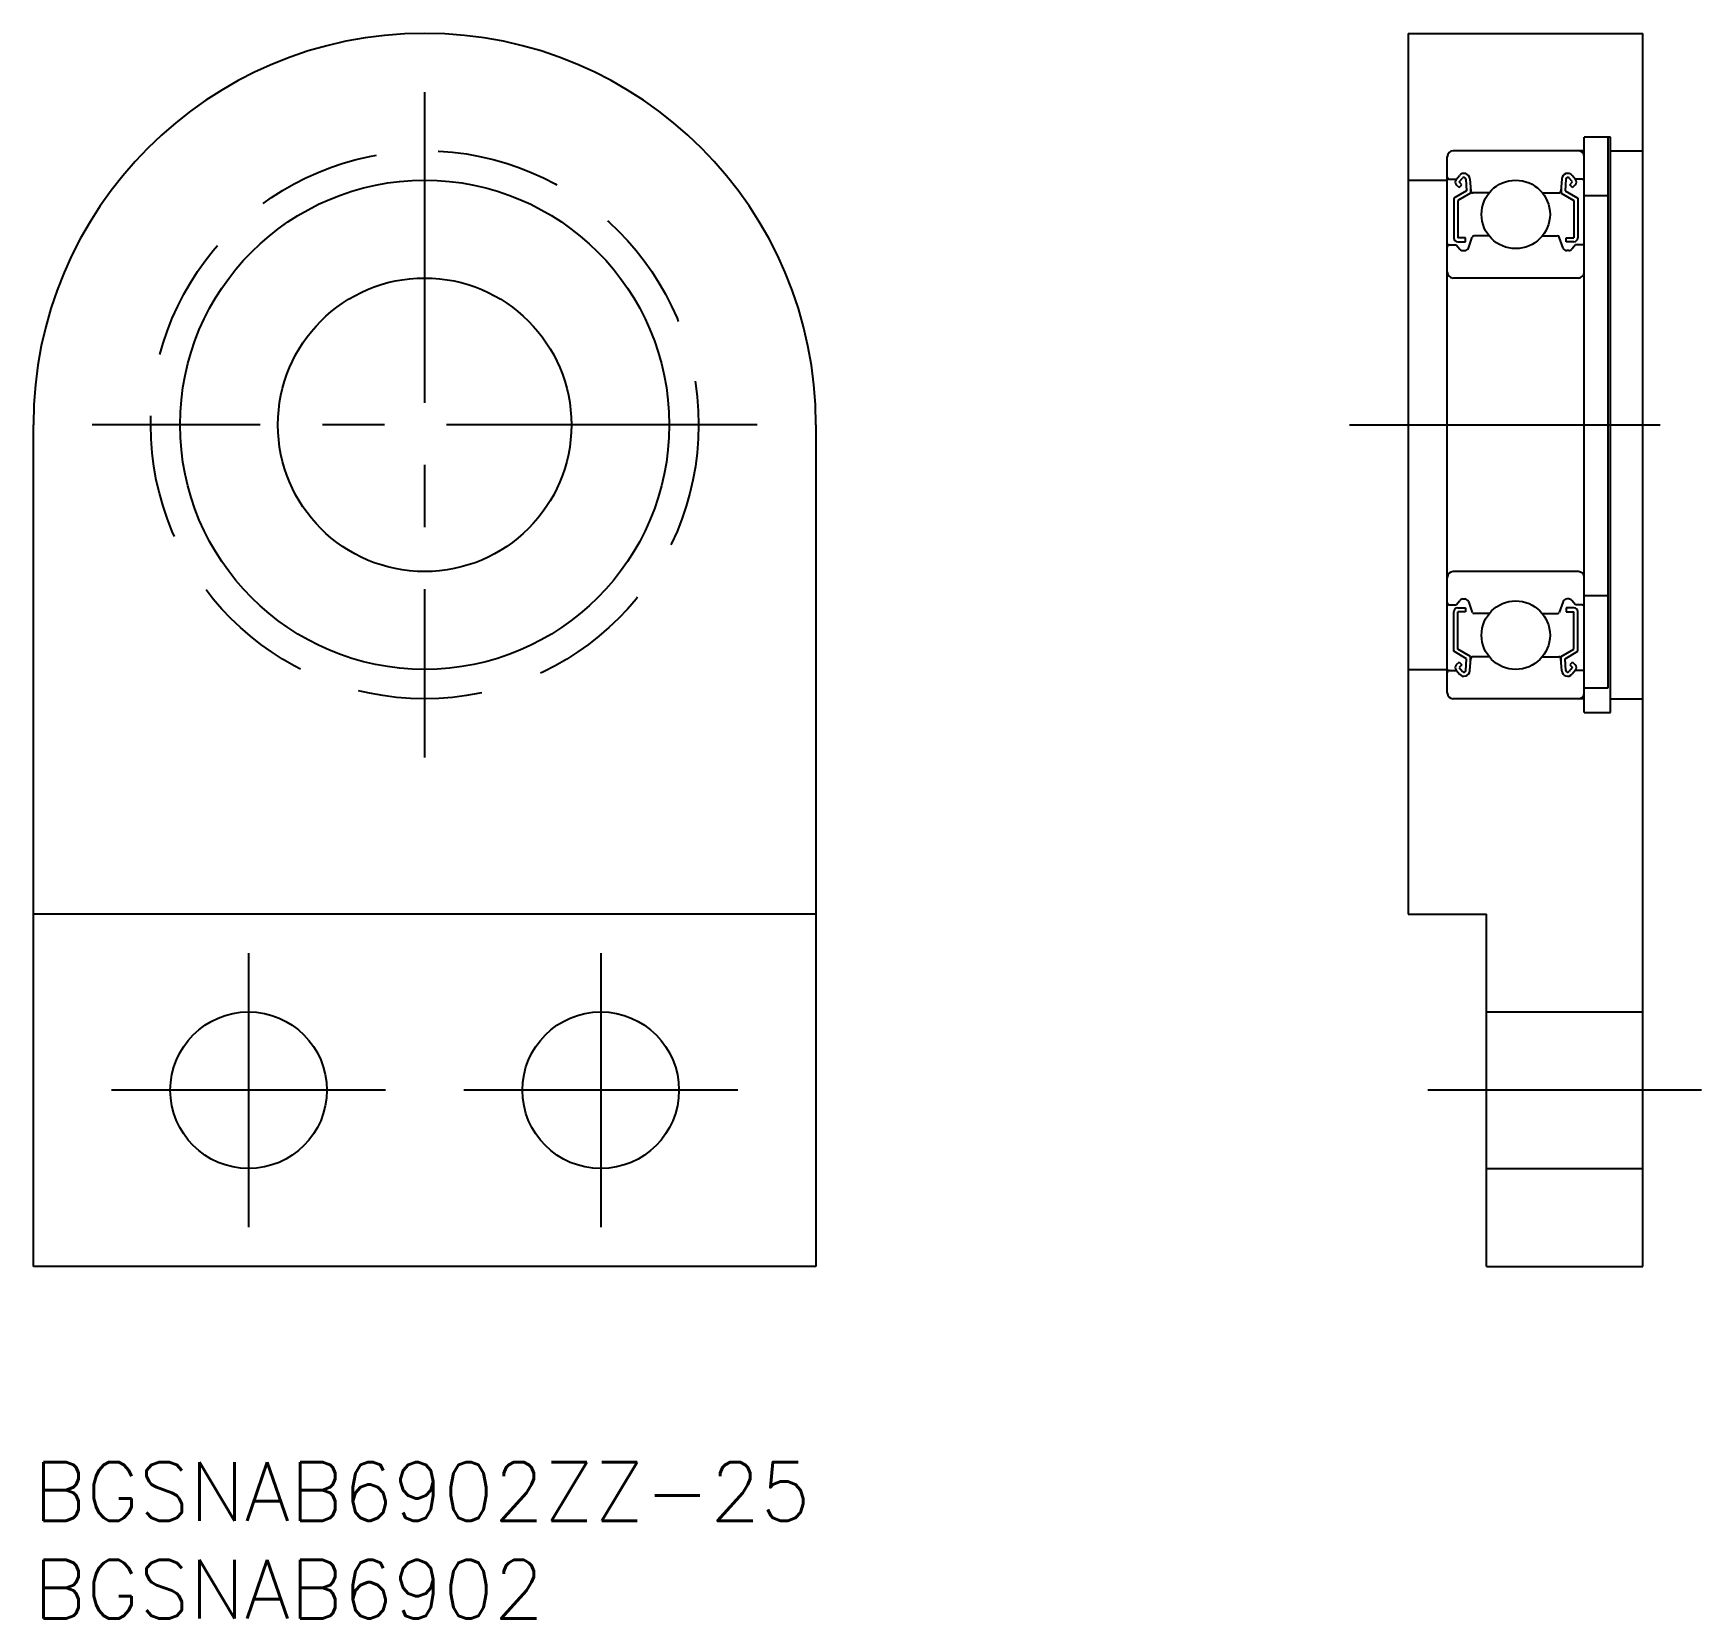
# Model space of a CAD drawing. Extents: x 0 to 85.3, y -8 to 73.
import ezdxf

# ---------------------------------------------------------------- set-up
doc = ezdxf.new("R2010")
doc.units = 0
doc.header["$LTSCALE"] = 0.5
doc.linetypes.add('CENTER', pattern=[50.8, 31.75, -6.35, 6.35, -6.35])
doc.linetypes.add('DASHED', pattern=[19.05, 12.7, -6.35])
for name, color, linetype in [('MSM_CENTER', 1, 'CENTER'), ('MSM_CONTINUOUS', 7, 'CONTINUOUS'), ('MSM_DASHED', 4, 'DASHED'), ('MSM_PART_NUMBER', 7, 'CONTINUOUS')]:
    doc.layers.add(name, color=color, linetype=linetype)
doc.styles.get("Standard").update_dxf_attribs({"font": 'txt.shx', "height": 3, "bigfont": 'bigfont.shx'})

# ---------------------------------------------------------------- blocks, each defined once
blk = doc.blocks.new('*U4')
at = {"layer": 'MSM_PART_NUMBER'}
blk.add_text('BGSNAB6902ZZ-25', height=3, dxfattribs=at).set_placement((0, -3))
blk = doc.blocks.new('*U5')
at = {"layer": 'MSM_PART_NUMBER'}
blk.add_text('BGSNAB6902', height=3, dxfattribs=at).set_placement((0, -8))

msp = doc.modelspace()

# ---------------------------------------------------------------- linework, layer by layer
at = {"layer": 'MSM_CENTER'}
for p, q in [((20, 70), (20, 36)), ((37, 53), (3, 53)), ((67.27, 53), (85.27, 53)), ((11, 26), (11, 12)), ((29, 26), (29, 12)), ((18, 19), (4, 19)), ((36, 19), (22, 19)), ((85.27, 19), (71.27, 19))]:
    msp.add_line(p, q, dxfattribs=at)
at = {"layer": 'MSM_CONTINUOUS'}
for p, q in [((70.27, 73), (70.27, 28)), ((70.27, 73), (82.27, 73)), ((82.27, 10), (82.27, 73)), ((79.27, 38.3), (79.27, 67.7)), ((80.62, 67.7, -0.7), (79.27, 67.7, -0.7)), ((80.47, 67.7), (80.47, 39.535)), ((80.62, 38.3, -0.1), (80.62, 67.7, -0.1)), ((72.27, 39.3), (72.27, 66.7)), ((79.27, 67), (72.57, 67)), ((80.62, 67, -0.7), (82.27, 67, -0.7)), ((72.719, 65.536), (72.889, 65.741)), ((78.822, 65.536), (78.651, 65.741)), ((70.27, 65.5), (72.27, 65.5)), ((72.37, 65.55), (72.73, 65.55)), ((73.251, 64.951), (72.601, 64.575)), ((72.872, 65.125), (72.731, 65.267)), ((73.451, 64.835), (72.801, 64.46)), ((72.872, 65.408), (73.042, 65.61)), ((73.013, 65.267), (72.872, 65.408)), ((72.872, 65.125), (73.013, 65.267)), ((73.219, 65.551), (73.251, 64.951)), ((73.419, 65.574), (73.473, 64.941)), ((73.451, 65.196), (73.451, 64.835)), ((74.409, 64.85), (73.573, 64.85)), ((77.131, 64.85), (77.968, 64.85)), ((78.122, 65.574), (78.067, 64.941)), ((78.089, 65.196), (78.089, 64.835)), ((78.089, 64.835), (78.739, 64.46)), ((78.322, 65.551), (78.289, 64.951)), ((78.289, 64.951), (78.939, 64.575)), ((78.668, 65.408), (78.498, 65.61)), ((78.527, 65.267), (78.668, 65.408)), ((78.668, 65.125), (78.527, 65.267)), ((78.668, 65.125), (78.81, 65.267)), ((79.17, 65.55), (78.81, 65.55)), ((72.601, 64.575), (72.601, 62.55)), ((72.801, 64.46), (72.801, 62.55)), ((78.739, 64.46), (78.739, 62.55)), ((78.939, 64.575), (78.939, 62.55)), ((80.47, 64.7, -0.7), (79.27, 64.7, -0.7)), ((73.201, 62.55), (72.801, 62.55)), ((72.801, 62.35), (73.201, 62.35)), ((73.201, 62.35), (73.201, 62.55)), ((73.349, 62.032), (73.55, 62.584)), ((74.409, 62.65), (73.644, 62.65)), ((77.131, 62.65), (77.896, 62.65)), ((78.191, 62.032), (77.99, 62.584)), ((78.339, 62.35), (78.339, 62.55)), ((78.339, 62.55), (78.739, 62.55)), ((78.739, 62.35), (78.339, 62.35)), ((72.37, 62.2), (72.72, 62.2)), ((72.72, 62.2), (72.912, 61.971)), ((73.065, 61.9), (73.161, 61.9)), ((78.475, 61.9), (78.379, 61.9)), ((78.82, 62.2), (78.629, 61.971)), ((79.17, 62.2), (78.82, 62.2)), ((78.97, 60.5), (72.57, 60.5)), ((0, 10), (0, 53)), ((40, 53), (40, 10)), ((78.97, 45.5), (72.57, 45.5)), ((72.37, 43.8), (72.72, 43.8)), ((72.72, 43.8), (72.912, 44.029)), ((72.801, 43.65), (73.201, 43.65)), ((73.065, 44.1), (73.161, 44.1)), ((73.201, 43.65), (73.201, 43.45)), ((73.349, 43.968), (73.55, 43.416)), ((78.191, 43.968), (77.99, 43.416)), ((78.339, 43.65), (78.339, 43.45)), ((78.739, 43.65), (78.339, 43.65)), ((78.475, 44.1), (78.379, 44.1)), ((78.82, 43.8), (78.629, 44.029)), ((79.17, 43.8), (78.82, 43.8)), ((80.47, 44.262, -0.7), (79.27, 44.262, -0.7)), ((72.601, 41.425), (72.601, 43.45)), ((72.801, 41.54), (72.801, 43.45)), ((73.201, 43.45), (72.801, 43.45)), ((74.409, 43.35), (73.644, 43.35)), ((77.131, 43.35), (77.896, 43.35)), ((78.339, 43.45), (78.739, 43.45)), ((78.739, 41.54), (78.739, 43.45)), ((78.939, 41.425), (78.939, 43.45)), ((73.251, 41.049), (72.601, 41.425)), ((73.451, 41.165), (72.801, 41.54)), ((73.219, 40.449), (73.251, 41.049)), ((73.419, 40.426), (73.473, 41.059)), ((73.451, 40.804), (73.451, 41.165)), ((74.409, 41.15), (73.573, 41.15)), ((74.2, 41.15), (74.2, 41.15)), ((77.131, 41.15), (77.968, 41.15)), ((78.122, 40.426), (78.067, 41.059)), ((78.089, 41.165), (78.739, 41.54)), ((78.089, 40.804), (78.089, 41.165)), ((78.289, 41.049), (78.939, 41.425)), ((78.322, 40.449), (78.289, 41.049)), ((70.27, 40.5), (72.27, 40.5)), ((72.37, 40.45), (72.73, 40.45)), ((72.719, 40.464), (72.889, 40.259)), ((72.872, 40.875), (72.731, 40.733)), ((72.872, 40.875), (73.013, 40.733)), ((73.013, 40.733), (72.872, 40.592)), ((72.872, 40.592), (73.042, 40.39)), ((78.668, 40.592), (78.498, 40.39)), ((78.668, 40.875), (78.527, 40.733)), ((78.527, 40.733), (78.668, 40.592)), ((78.822, 40.464), (78.651, 40.259)), ((78.668, 40.875), (78.81, 40.733)), ((79.17, 40.45), (78.81, 40.45)), ((80.47, 39.535, -0.7), (79.27, 39.535, -0.7)), ((79.27, 39), (72.57, 39)), ((80.62, 39, -0.7), (82.27, 39, -0.7)), ((79.27, 38.3, -0.7), (80.62, 38.3, -0.7)), ((40, 28), (0, 28)), ((70.27, 28), (74.27, 28)), ((74.27, 10), (74.27, 28)), ((74.27, 23), (82.27, 23)), ((74.27, 15), (82.27, 15)), ((40, 10), (0, 10)), ((74.27, 10), (82.27, 10))]:
    msp.add_line(p, q, dxfattribs=at)
for centre, radius in [((20, 53), 12.5), ((75.77, 63.75), 1.75), ((20, 53), 7.5), ((75.77, 42.25), 1.75), ((11, 19), 4), ((29, 19), 4)]:
    msp.add_circle(centre, radius, dxfattribs=at)
for centre, radius, start, end in [((20, 53), 20, 0, 180), ((72.57, 66.7), 0.3, 90, 180), ((78.97, 66.7), 0.3, 0, 90), ((73.12, 65.548), 0.3, 4.93473, 140.13638), ((78.421, 65.548), 0.3, 39.86362, 175.06527), ((72.37, 65.65), 0.1, 180, 270), ((72.872, 65.408), 0.2, 140.13638, 224.99798), ((73.119, 65.546), 0.1, 3.10166, 139.95027), ((73.573, 64.95), 0.1, 184.93473, 270), ((77.968, 64.95), 0.1, 270, 355.06527), ((78.422, 65.546), 0.1, 40.04973, 176.89834), ((78.668, 65.408), 0.2, 315.00202, 39.86362), ((79.17, 65.65), 0.1, 270, 0), ((72.801, 62.55), 0.2, 180, 270), ((73.644, 62.55), 0.1, 90, 159.99256), ((77.896, 62.55), 0.1, 20.00744, 90), ((78.739, 62.55), 0.2, 270, 0), ((72.37, 62.1), 0.1, 90, 180), ((73.065, 62.1), 0.2, 219.97717, 270), ((73.161, 62.1), 0.2, 270, 339.99256), ((78.379, 62.1), 0.2, 200.00744, 270), ((78.475, 62.1), 0.2, 270, 320.02283), ((79.17, 62.1), 0.1, 0, 90), ((72.57, 60.8), 0.3, 180, 270), ((78.97, 60.8), 0.3, 270, 0), ((72.57, 45.2), 0.3, 90, 180), ((78.97, 45.2), 0.3, 0, 90), ((72.37, 43.9), 0.1, 180, 270), ((72.801, 43.45), 0.2, 90, 180), ((73.065, 43.9), 0.2, 90, 140.02283), ((73.161, 43.9), 0.2, 20.00744, 90), ((78.379, 43.9), 0.2, 90, 159.99256), ((78.475, 43.9), 0.2, 39.97717, 90), ((78.739, 43.45), 0.2, 0, 90), ((79.17, 43.9), 0.1, 270, 0), ((73.644, 43.45), 0.1, 200.00744, 270), ((77.896, 43.45), 0.1, 270, 339.99256), ((73.573, 41.05), 0.1, 90, 175.06527), ((77.968, 41.05), 0.1, 4.93473, 90), ((72.37, 40.35), 0.1, 90, 180), ((72.872, 40.592), 0.2, 135.00202, 219.86362), ((73.12, 40.452), 0.3, 219.86362, 355.06527), ((73.119, 40.454), 0.1, 220.04973, 356.89834), ((78.421, 40.452), 0.3, 184.93473, 320.13638), ((78.422, 40.454), 0.1, 183.10166, 319.95027), ((78.668, 40.592), 0.2, 320.13638, 44.99798), ((79.17, 40.35), 0.1, 0, 90), ((72.57, 39.3), 0.3, 180, 270), ((78.97, 39.3), 0.3, 270, 0)]:
    msp.add_arc(centre, radius, start, end, dxfattribs=at)
at = {"layer": 'MSM_DASHED'}
msp.add_circle((20, 53), 14, dxfattribs=at)

# ---------------------------------------------------------------- block references
at = {"layer": 'MSM_CONTINUOUS'}
for name in ['*U4', '*U5']:
    msp.add_blockref(name, (0, 0), dxfattribs=at)

doc.saveas('drawing.dxf')
